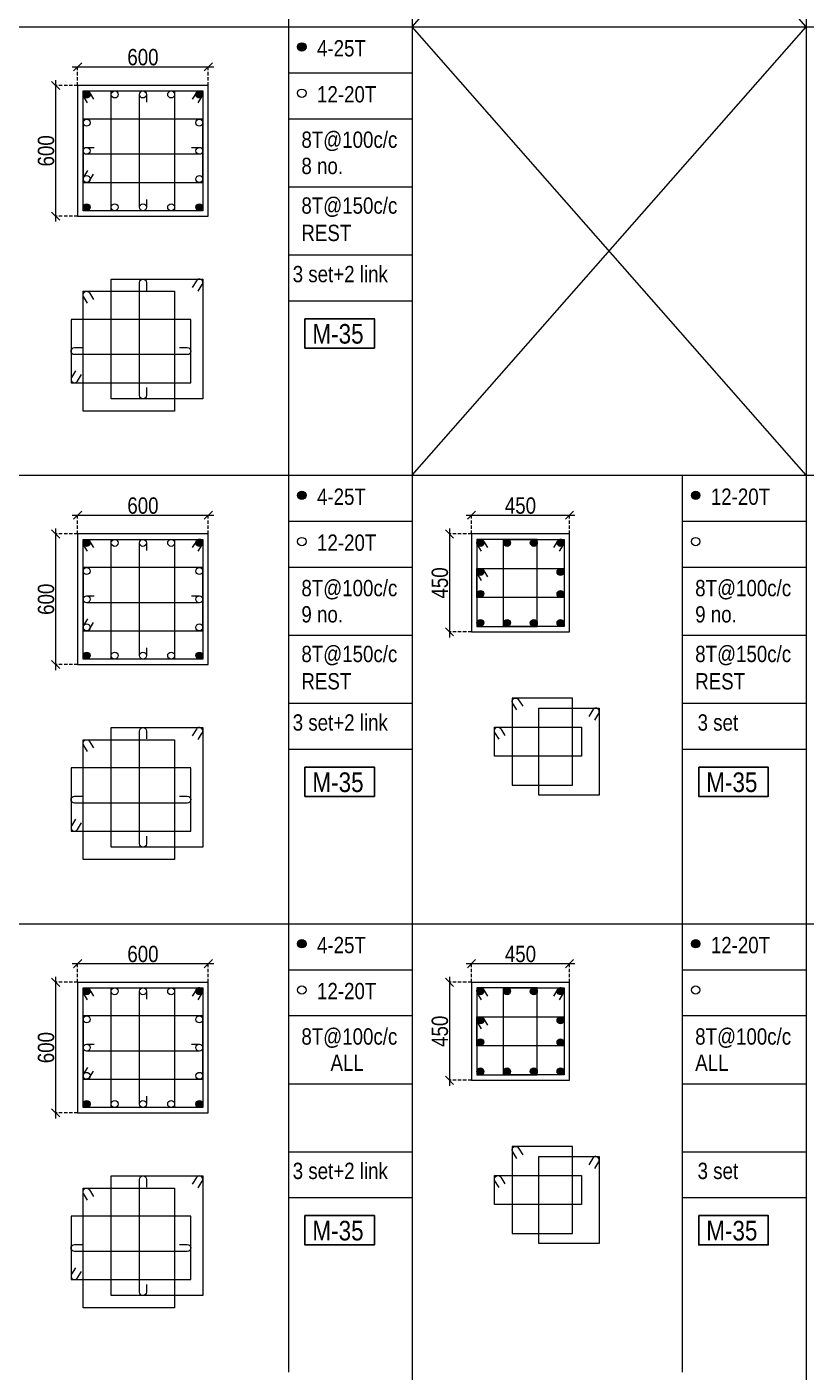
# Model space of a CAD drawing. Header units: millimetres. Extents: x 1112055 to 3390982, y -148532 to 766891.
# Drawn here: x 2237423 to 2251734, y 516358 to 541078 of the extents above; entities that cross this region are included whole.
import ezdxf
from ezdxf.enums import TextEntityAlignment as Align

# ---------------------------------------------------------------- set-up
doc = ezdxf.new("R2010")
doc.units = ezdxf.units.MM
doc.header["$PDMODE"] = 35
doc.header["$PDSIZE"] = -25
doc.linetypes.add('DASHED2', pattern=[0.375, 0.25, -0.125])
doc.linetypes.add('Hidden', pattern=[9.525, 6.35, -3.175])
for name, color, linetype, lineweight in [('B COL. SIZE DIM', 220, 'Continuous', 25), ('B COLSCH', 204, 'Continuous', 20), ('B COLUMN', 1, 'Hidden', 9), ('B STEEL', 34, 'Continuous', 15)]:
    doc.layers.add(name, color=color, linetype=linetype, lineweight=lineweight)
doc.layers.add('B TEXT', color=7, linetype='Continuous')
doc.styles.add('dim inside', font='romans.shx', dxfattribs={"width": 0.8, "height": 125})
doc.styles.add('SWINC', font='swissc.ttf')
doc.dimstyles.new('dim inside', dxfattribs={"dimtxt": 125, "dimasz": 100, "dimexe": 0, "dimexo": 0, "dimgap": 10, "dimtad": 0, "dimdec": 0, "dimzin": 0, "dimdsep": 46, "dimtxsty": 'dim inside', "dimblk": 'SMALL', "dimcen": 0.09, "dimadec": 0, "dimazin": 0, "dimtfac": 1, "dimtdec": 0, "dimtofl": 0, "dimtmove": 0, "dimatfit": 3, "dimfxl": 1, "dimtolj": 1, "dimtzin": 0, "dimarcsym": 2})

# ---------------------------------------------------------------- blocks, each defined once
blk = doc.blocks.new('_Oblique')
at = {"color": 0, "linetype": 'ByBlock', "lineweight": -2}
blk.add_line((-0.5, -0.5), (0.5, 0.5), dxfattribs=at)
blk = doc.blocks.new('*D3382')
at = {"layer": 'B COL. SIZE DIM', "color": 250, "lineweight": 9, "ltscale": 250, "transparency": 16777216}
blk.add_line((2238254, 523865), (2240854, 523865), dxfattribs=at)
at = {"layer": 'B COL. SIZE DIM', "color": 250, "linetype": 'DASHED2', "lineweight": 9, "ltscale": 250, "transparency": 16777216}
for p, q in [((2238354, 523521), (2238354, 523865)), ((2240754, 523521), (2240754, 523865))]:
    blk.add_line(p, q, dxfattribs=at)
at = {"layer": 'Defpoints', "color": 0, "transparency": 16777216}
for p in [(2240754, 523865), (2238354, 523521), (2240754, 523521)]:
    blk.add_point(p, dxfattribs=at)
at = {"layer": 'B COL. SIZE DIM', "color": 250, "lineweight": 9, "transparency": 16777216, "xscale": 150, "yscale": 150, "zscale": 150, "rotation": 180}
blk.add_blockref('_Oblique', (2238354, 523865), dxfattribs=at)
at = {"layer": 'B COL. SIZE DIM', "color": 250, "lineweight": 9, "transparency": 16777216, "xscale": 150, "yscale": 150, "zscale": 150}
blk.add_blockref('_Oblique', (2240754, 523865), dxfattribs=at)
at = {"layer": 'B COL. SIZE DIM', "color": 6, "transparency": 16777216, "insert": (2239554, 524040), "char_height": 300, "attachment_point": 5, "style": 'SWINC'}
blk.add_mtext('\\A1;600', dxfattribs=at)
blk = doc.blocks.new('*D3383')
at = {"layer": 'B COL. SIZE DIM', "color": 250, "lineweight": 9, "ltscale": 250, "transparency": 16777216}
blk.add_line((2237950, 523621), (2237950, 521021), dxfattribs=at)
at = {"layer": 'B COL. SIZE DIM', "color": 250, "linetype": 'DASHED2', "lineweight": 9, "ltscale": 250, "transparency": 16777216}
for p, q in [((2238354, 523521), (2237950, 523521)), ((2238354, 521121), (2237950, 521121))]:
    blk.add_line(p, q, dxfattribs=at)
at = {"layer": 'Defpoints', "color": 0, "transparency": 16777216}
for p in [(2238354, 523521), (2237950, 521121), (2238354, 521121)]:
    blk.add_point(p, dxfattribs=at)
at = {"layer": 'B COL. SIZE DIM', "color": 250, "lineweight": 9, "transparency": 16777216, "xscale": 150, "yscale": 150, "zscale": 150}
for p, rotation in [((2237950, 523521), 90), ((2237950, 521121), 270)]:
    blk.add_blockref('_Oblique', p, dxfattribs=dict(at, rotation=rotation))
at = {"layer": 'B COL. SIZE DIM', "color": 6, "transparency": 16777216, "insert": (2237775, 522321), "char_height": 300, "attachment_point": 5, "rotation": 90, "style": 'SWINC'}
blk.add_mtext('\\A1;600', dxfattribs=at)
blk = doc.blocks.new('*D3384')
at = {"layer": 'B COL. SIZE DIM', "color": 250, "lineweight": 9, "ltscale": 250, "transparency": 16777216}
blk.add_line((2238254, 532105), (2240854, 532105), dxfattribs=at)
at = {"layer": 'B COL. SIZE DIM', "color": 250, "linetype": 'DASHED2', "lineweight": 9, "ltscale": 250, "transparency": 16777216}
for p, q in [((2238354, 531760), (2238354, 532105)), ((2240754, 531760), (2240754, 532105))]:
    blk.add_line(p, q, dxfattribs=at)
at = {"layer": 'Defpoints', "color": 0, "transparency": 16777216}
for p in [(2240754, 532105), (2238354, 531760), (2240754, 531760)]:
    blk.add_point(p, dxfattribs=at)
at = {"layer": 'B COL. SIZE DIM', "color": 250, "lineweight": 9, "transparency": 16777216, "xscale": 150, "yscale": 150, "zscale": 150, "rotation": 180}
blk.add_blockref('_Oblique', (2238354, 532105), dxfattribs=at)
at = {"layer": 'B COL. SIZE DIM', "color": 250, "lineweight": 9, "transparency": 16777216, "xscale": 150, "yscale": 150, "zscale": 150}
blk.add_blockref('_Oblique', (2240754, 532105), dxfattribs=at)
at = {"layer": 'B COL. SIZE DIM', "color": 6, "transparency": 16777216, "insert": (2239554, 532280), "char_height": 300, "attachment_point": 5, "style": 'SWINC'}
blk.add_mtext('\\A1;600', dxfattribs=at)
blk = doc.blocks.new('*D3385')
at = {"layer": 'B COL. SIZE DIM', "color": 250, "lineweight": 9, "ltscale": 250, "transparency": 16777216}
blk.add_line((2237950, 531860), (2237950, 529260), dxfattribs=at)
at = {"layer": 'B COL. SIZE DIM', "color": 250, "linetype": 'DASHED2', "lineweight": 9, "ltscale": 250, "transparency": 16777216}
for p, q in [((2238354, 531760), (2237950, 531760)), ((2238354, 529360), (2237950, 529360))]:
    blk.add_line(p, q, dxfattribs=at)
at = {"layer": 'Defpoints', "color": 0, "transparency": 16777216}
for p in [(2238354, 531760), (2237950, 529360), (2238354, 529360)]:
    blk.add_point(p, dxfattribs=at)
at = {"layer": 'B COL. SIZE DIM', "color": 250, "lineweight": 9, "transparency": 16777216, "xscale": 150, "yscale": 150, "zscale": 150}
for p, rotation in [((2237950, 531760), 90), ((2237950, 529360), 270)]:
    blk.add_blockref('_Oblique', p, dxfattribs=dict(at, rotation=rotation))
at = {"layer": 'B COL. SIZE DIM', "color": 6, "transparency": 16777216, "insert": (2237775, 530560), "char_height": 300, "attachment_point": 5, "rotation": 90, "style": 'SWINC'}
blk.add_mtext('\\A1;600', dxfattribs=at)
blk = doc.blocks.new('*D3386')
at = {"layer": 'B COL. SIZE DIM', "color": 250, "lineweight": 9, "ltscale": 250, "transparency": 16777216}
blk.add_line((2238254, 540345), (2240854, 540345), dxfattribs=at)
at = {"layer": 'B COL. SIZE DIM', "color": 250, "linetype": 'DASHED2', "lineweight": 9, "ltscale": 250, "transparency": 16777216}
for p, q in [((2238354, 540000), (2238354, 540345)), ((2240754, 540000), (2240754, 540345))]:
    blk.add_line(p, q, dxfattribs=at)
at = {"layer": 'Defpoints', "color": 0, "transparency": 16777216}
for p in [(2240754, 540345), (2238354, 540000), (2240754, 540000)]:
    blk.add_point(p, dxfattribs=at)
at = {"layer": 'B COL. SIZE DIM', "color": 250, "lineweight": 9, "transparency": 16777216, "xscale": 150, "yscale": 150, "zscale": 150, "rotation": 180}
blk.add_blockref('_Oblique', (2238354, 540345), dxfattribs=at)
at = {"layer": 'B COL. SIZE DIM', "color": 250, "lineweight": 9, "transparency": 16777216, "xscale": 150, "yscale": 150, "zscale": 150}
blk.add_blockref('_Oblique', (2240754, 540345), dxfattribs=at)
at = {"layer": 'B COL. SIZE DIM', "color": 6, "transparency": 16777216, "insert": (2239554, 540520), "char_height": 300, "attachment_point": 5, "style": 'SWINC'}
blk.add_mtext('\\A1;600', dxfattribs=at)
blk = doc.blocks.new('*D3387')
at = {"layer": 'B COL. SIZE DIM', "color": 250, "lineweight": 9, "ltscale": 250, "transparency": 16777216}
blk.add_line((2237950, 540100), (2237950, 537500), dxfattribs=at)
at = {"layer": 'B COL. SIZE DIM', "color": 250, "linetype": 'DASHED2', "lineweight": 9, "ltscale": 250, "transparency": 16777216}
for p, q in [((2238354, 540000), (2237950, 540000)), ((2238354, 537600), (2237950, 537600))]:
    blk.add_line(p, q, dxfattribs=at)
at = {"layer": 'Defpoints', "color": 0, "transparency": 16777216}
for p in [(2238354, 540000), (2237950, 537600), (2238354, 537600)]:
    blk.add_point(p, dxfattribs=at)
at = {"layer": 'B COL. SIZE DIM', "color": 250, "lineweight": 9, "transparency": 16777216, "xscale": 150, "yscale": 150, "zscale": 150}
for p, rotation in [((2237950, 540000), 90), ((2237950, 537600), 270)]:
    blk.add_blockref('_Oblique', p, dxfattribs=dict(at, rotation=rotation))
at = {"layer": 'B COL. SIZE DIM', "color": 6, "transparency": 16777216, "insert": (2237775, 538800), "char_height": 300, "attachment_point": 5, "rotation": 90, "style": 'SWINC'}
blk.add_mtext('\\A1;600', dxfattribs=at)
blk = doc.blocks.new('*D3406')
at = {"layer": 'B COL. SIZE DIM', "color": 250, "lineweight": 9, "ltscale": 250, "transparency": 16777216}
blk.add_line((2245488, 523865), (2247488, 523865), dxfattribs=at)
at = {"layer": 'B COL. SIZE DIM', "color": 250, "linetype": 'DASHED2', "lineweight": 9, "ltscale": 250, "transparency": 16777216}
for p, q in [((2245588, 523521), (2245588, 523865)), ((2247388, 523521), (2247388, 523865))]:
    blk.add_line(p, q, dxfattribs=at)
at = {"layer": 'Defpoints', "color": 0, "transparency": 16777216}
for p in [(2247388, 523865), (2245588, 523521), (2247388, 523521)]:
    blk.add_point(p, dxfattribs=at)
at = {"layer": 'B COL. SIZE DIM', "color": 250, "lineweight": 9, "transparency": 16777216, "xscale": 150, "yscale": 150, "zscale": 150, "rotation": 180}
blk.add_blockref('_Oblique', (2245588, 523865), dxfattribs=at)
at = {"layer": 'B COL. SIZE DIM', "color": 250, "lineweight": 9, "transparency": 16777216, "xscale": 150, "yscale": 150, "zscale": 150}
blk.add_blockref('_Oblique', (2247388, 523865), dxfattribs=at)
at = {"layer": 'B COL. SIZE DIM', "color": 6, "transparency": 16777216, "insert": (2246488, 524040), "char_height": 300, "attachment_point": 5, "style": 'SWINC'}
blk.add_mtext('\\A1;450', dxfattribs=at)
blk = doc.blocks.new('*D3407')
at = {"layer": 'B COL. SIZE DIM', "color": 250, "lineweight": 9, "ltscale": 250, "transparency": 16777216}
blk.add_line((2245184, 523621), (2245184, 521621), dxfattribs=at)
at = {"layer": 'B COL. SIZE DIM', "color": 250, "linetype": 'DASHED2', "lineweight": 9, "ltscale": 250, "transparency": 16777216}
for p, q in [((2245588, 523521), (2245184, 523521)), ((2245588, 521721), (2245184, 521721))]:
    blk.add_line(p, q, dxfattribs=at)
at = {"layer": 'Defpoints', "color": 0, "transparency": 16777216}
for p in [(2245588, 523521), (2245184, 521721), (2245588, 521721)]:
    blk.add_point(p, dxfattribs=at)
at = {"layer": 'B COL. SIZE DIM', "color": 250, "lineweight": 9, "transparency": 16777216, "xscale": 150, "yscale": 150, "zscale": 150}
for p, rotation in [((2245184, 523521), 90), ((2245184, 521721), 270)]:
    blk.add_blockref('_Oblique', p, dxfattribs=dict(at, rotation=rotation))
at = {"layer": 'B COL. SIZE DIM', "color": 6, "transparency": 16777216, "insert": (2245009, 522621), "char_height": 300, "attachment_point": 5, "rotation": 90, "style": 'SWINC'}
blk.add_mtext('\\A1;450', dxfattribs=at)
blk = doc.blocks.new('*D3408')
at = {"layer": 'B COL. SIZE DIM', "color": 250, "lineweight": 9, "ltscale": 250, "transparency": 16777216}
blk.add_line((2245488, 532105), (2247488, 532105), dxfattribs=at)
at = {"layer": 'B COL. SIZE DIM', "color": 250, "linetype": 'DASHED2', "lineweight": 9, "ltscale": 250, "transparency": 16777216}
for p, q in [((2245588, 531760), (2245588, 532105)), ((2247388, 531760), (2247388, 532105))]:
    blk.add_line(p, q, dxfattribs=at)
at = {"layer": 'Defpoints', "color": 0, "transparency": 16777216}
for p in [(2247388, 532105), (2245588, 531760), (2247388, 531760)]:
    blk.add_point(p, dxfattribs=at)
at = {"layer": 'B COL. SIZE DIM', "color": 250, "lineweight": 9, "transparency": 16777216, "xscale": 150, "yscale": 150, "zscale": 150, "rotation": 180}
blk.add_blockref('_Oblique', (2245588, 532105), dxfattribs=at)
at = {"layer": 'B COL. SIZE DIM', "color": 250, "lineweight": 9, "transparency": 16777216, "xscale": 150, "yscale": 150, "zscale": 150}
blk.add_blockref('_Oblique', (2247388, 532105), dxfattribs=at)
at = {"layer": 'B COL. SIZE DIM', "color": 6, "transparency": 16777216, "insert": (2246488, 532280), "char_height": 300, "attachment_point": 5, "style": 'SWINC'}
blk.add_mtext('\\A1;450', dxfattribs=at)
blk = doc.blocks.new('*D3409')
at = {"layer": 'B COL. SIZE DIM', "color": 250, "lineweight": 9, "ltscale": 250, "transparency": 16777216}
blk.add_line((2245184, 531860), (2245184, 529860), dxfattribs=at)
at = {"layer": 'B COL. SIZE DIM', "color": 250, "linetype": 'DASHED2', "lineweight": 9, "ltscale": 250, "transparency": 16777216}
for p, q in [((2245588, 531760), (2245184, 531760)), ((2245588, 529960), (2245184, 529960))]:
    blk.add_line(p, q, dxfattribs=at)
at = {"layer": 'Defpoints', "color": 0, "transparency": 16777216}
for p in [(2245588, 531760), (2245184, 529960), (2245588, 529960)]:
    blk.add_point(p, dxfattribs=at)
at = {"layer": 'B COL. SIZE DIM', "color": 250, "lineweight": 9, "transparency": 16777216, "xscale": 150, "yscale": 150, "zscale": 150}
for p, rotation in [((2245184, 531760), 90), ((2245184, 529960), 270)]:
    blk.add_blockref('_Oblique', p, dxfattribs=dict(at, rotation=rotation))
at = {"layer": 'B COL. SIZE DIM', "color": 6, "transparency": 16777216, "insert": (2245009, 530860), "char_height": 300, "attachment_point": 5, "rotation": 90, "style": 'SWINC'}
blk.add_mtext('\\A1;450', dxfattribs=at)

msp = doc.modelspace()

# ---------------------------------------------------------------- hatches: boundary and pattern name
at = {"layer": 'B STEEL', "lineweight": 9, "ltscale": 0.5}
h = msp.add_hatch(color=34, dxfattribs=at)
edge = h.paths.add_edge_path()
edge.add_arc((2242472.6, 540709.4), 76.8, 0, 360)
h = msp.add_hatch(color=34, dxfattribs=at)
edge = h.paths.add_edge_path()
edge.add_arc((2238518.2, 539836.2), 64, 0, 360)
h = msp.add_hatch(color=34, dxfattribs=at)
edge = h.paths.add_edge_path()
edge.add_arc((2240590.2, 539836.2), 64, 180, 540, ccw=False)
h = msp.add_hatch(color=34, dxfattribs=at)
edge = h.paths.add_edge_path()
edge.add_arc((2238518.2, 537764.2), 64, 0, 360, ccw=False)
h = msp.add_hatch(color=34, dxfattribs=at)
edge = h.paths.add_edge_path()
edge.add_arc((2240590.2, 537764.2), 64, -180, 180)
h = msp.add_hatch(color=34, dxfattribs=at)
edge = h.paths.add_edge_path()
edge.add_arc((2242472.6, 532469.5), 76.8, 0, 360)
h = msp.add_hatch(color=34, dxfattribs=at)
edge = h.paths.add_edge_path()
edge.add_arc((2249706.1, 532469.5), 76.8, 0, 360)
h = msp.add_hatch(color=34, dxfattribs=at)
edge = h.paths.add_edge_path()
edge.add_arc((2238518.2, 531596.3), 64, 0, 360)
h = msp.add_hatch(color=34, dxfattribs=at)
edge = h.paths.add_edge_path()
edge.add_arc((2240590.2, 531596.3), 64, 180, 540, ccw=False)
h = msp.add_hatch(color=34, dxfattribs=at)
edge = h.paths.add_edge_path()
edge.add_arc((2245751.8, 531596.3), 64, 0, 360)
at = {"layer": 'B STEEL'}
h = msp.add_hatch(color=34, dxfattribs=at)
edge = h.paths.add_edge_path()
edge.add_arc((2246242.4, 531596.3), 64, 0, 360)
h = msp.add_hatch(color=34, dxfattribs=at)
edge = h.paths.add_edge_path()
edge.add_arc((2246733.1, 531596.3), 64, 0, 360)
at = {"layer": 'B STEEL', "lineweight": 9, "ltscale": 0.5}
h = msp.add_hatch(color=34, dxfattribs=at)
edge = h.paths.add_edge_path()
edge.add_arc((2247223.7, 531596.3), 64, 180, 540, ccw=False)
at = {"layer": 'B STEEL'}
h = msp.add_hatch(color=34, dxfattribs=at)
edge = h.paths.add_edge_path()
edge.add_arc((2245751.8, 531062), 64, 0, 360)
h = msp.add_hatch(color=34, dxfattribs=at)
edge = h.paths.add_edge_path()
edge.add_arc((2247223.7, 531062), 64, 0, 360)
h = msp.add_hatch(color=34, dxfattribs=at)
edge = h.paths.add_edge_path()
edge.add_arc((2245751.8, 530658.8), 64, 0, 360)
h = msp.add_hatch(color=34, dxfattribs=at)
edge = h.paths.add_edge_path()
edge.add_arc((2247223.7, 530658.8), 64, 0, 360)
at = {"layer": 'B STEEL', "lineweight": 9, "ltscale": 0.5}
h = msp.add_hatch(color=34, dxfattribs=at)
edge = h.paths.add_edge_path()
edge.add_arc((2245751.8, 530124.4), 64, 0, 360, ccw=False)
at = {"layer": 'B STEEL'}
h = msp.add_hatch(color=34, dxfattribs=at)
edge = h.paths.add_edge_path()
edge.add_arc((2246242.4, 530124.4), 64, 0, 360)
h = msp.add_hatch(color=34, dxfattribs=at)
edge = h.paths.add_edge_path()
edge.add_arc((2246733.1, 530124.4), 64, 0, 360)
at = {"layer": 'B STEEL', "lineweight": 9, "ltscale": 0.5}
h = msp.add_hatch(color=34, dxfattribs=at)
edge = h.paths.add_edge_path()
edge.add_arc((2247223.7, 530124.4), 64, -180, 180)
h = msp.add_hatch(color=34, dxfattribs=at)
edge = h.paths.add_edge_path()
edge.add_arc((2238518.2, 529524.4), 64, 0, 360, ccw=False)
h = msp.add_hatch(color=34, dxfattribs=at)
edge = h.paths.add_edge_path()
edge.add_arc((2240590.2, 529524.4), 64, -180, 180)
h = msp.add_hatch(color=34, dxfattribs=at)
edge = h.paths.add_edge_path()
edge.add_arc((2242472.6, 524229.7), 76.8, 0, 360)
h = msp.add_hatch(color=34, dxfattribs=at)
edge = h.paths.add_edge_path()
edge.add_arc((2249706.1, 524229.7), 76.8, 0, 360)
h = msp.add_hatch(color=34, dxfattribs=at)
edge = h.paths.add_edge_path()
edge.add_arc((2238518.2, 523356.5), 64, 0, 360)
h = msp.add_hatch(color=34, dxfattribs=at)
edge = h.paths.add_edge_path()
edge.add_arc((2240590.2, 523356.5), 64, 180, 540, ccw=False)
at = {"layer": 'B STEEL'}
h = msp.add_hatch(color=34, dxfattribs=at)
edge = h.paths.add_edge_path()
edge.add_arc((2245751.8, 523356.5), 64, 0, 360)
h = msp.add_hatch(color=34, dxfattribs=at)
edge = h.paths.add_edge_path()
edge.add_arc((2246242.4, 523356.5), 64, 0, 360)
h = msp.add_hatch(color=34, dxfattribs=at)
edge = h.paths.add_edge_path()
edge.add_arc((2246733.1, 523356.5), 64, 0, 360)
at = {"layer": 'B STEEL', "lineweight": 9, "ltscale": 0.5}
h = msp.add_hatch(color=34, dxfattribs=at)
edge = h.paths.add_edge_path()
edge.add_arc((2247223.7, 523356.5), 64, 180, 540, ccw=False)
at = {"layer": 'B STEEL'}
h = msp.add_hatch(color=34, dxfattribs=at)
edge = h.paths.add_edge_path()
edge.add_arc((2245751.8, 522822.1), 64, 0, 360)
h = msp.add_hatch(color=34, dxfattribs=at)
edge = h.paths.add_edge_path()
edge.add_arc((2247223.7, 522822.1), 64, 0, 360)
h = msp.add_hatch(color=34, dxfattribs=at)
edge = h.paths.add_edge_path()
edge.add_arc((2245751.8, 522418.9), 64, 0, 360)
h = msp.add_hatch(color=34, dxfattribs=at)
edge = h.paths.add_edge_path()
edge.add_arc((2247223.7, 522418.9), 64, 0, 360)
at = {"layer": 'B STEEL', "lineweight": 9, "ltscale": 0.5}
h = msp.add_hatch(color=34, dxfattribs=at)
edge = h.paths.add_edge_path()
edge.add_arc((2245751.8, 521884.5), 64, 0, 360, ccw=False)
at = {"layer": 'B STEEL'}
h = msp.add_hatch(color=34, dxfattribs=at)
edge = h.paths.add_edge_path()
edge.add_arc((2246242.4, 521884.5), 64, 0, 360)
h = msp.add_hatch(color=34, dxfattribs=at)
edge = h.paths.add_edge_path()
edge.add_arc((2246733.1, 521884.5), 64, 0, 360)
at = {"layer": 'B STEEL', "lineweight": 9, "ltscale": 0.5}
h = msp.add_hatch(color=34, dxfattribs=at)
edge = h.paths.add_edge_path()
edge.add_arc((2247223.7, 521884.5), 64, -180, 180)
h = msp.add_hatch(color=34, dxfattribs=at)
edge = h.paths.add_edge_path()
edge.add_arc((2238518.2, 521284.5), 64, 0, 360, ccw=False)
h = msp.add_hatch(color=34, dxfattribs=at)
edge = h.paths.add_edge_path()
edge.add_arc((2240590.2, 521284.5), 64, -180, 180)

# ---------------------------------------------------------------- linework, layer by layer
at = {"layer": 'B COLSCH', "color": 250, "lineweight": 0}
for p, q in [((2242226.3, 565797.2), (2242226.3, 516358.1)), ((2244500.7, 565797.2), (2244500.7, 507483)), ((2251734.2, 565797.2), (2251734.2, 507483)), ((2210905.9, 541077.7), (2340021.1, 541077.7)), ((2242226.3, 540232.7), (2244500.7, 540232.7)), ((2242226.3, 539387.7), (2244500.7, 539387.7)), ((2242226.3, 538137.9), (2244500.7, 538137.9)), ((2242226.3, 536888.1), (2244500.7, 536888.1)), ((2242226.3, 536043.2), (2244500.7, 536043.2)), ((2210905.9, 532837.8), (2340021.1, 532837.8)), ((2249459.9, 532837.8), (2249459.9, 516358.1)), ((2242226.3, 531992.8), (2244500.7, 531992.8)), ((2249459.9, 531992.8), (2251734.2, 531992.8)), ((2242226.3, 531147.8), (2244500.7, 531147.8)), ((2249459.9, 531147.8), (2251734.2, 531147.8)), ((2242226.3, 529898.1), (2244500.7, 529898.1)), ((2249459.9, 529898.1), (2251734.2, 529898.1)), ((2242226.3, 528648.3), (2244500.7, 528648.3)), ((2249459.9, 528648.3), (2251734.2, 528648.3)), ((2242226.3, 527803.3), (2244500.7, 527803.3)), ((2249459.9, 527803.3), (2251734.2, 527803.3)), ((2210905.9, 524598), (2340021.1, 524598)), ((2242226.3, 523753), (2244500.7, 523753)), ((2249459.9, 523753), (2251734.2, 523753)), ((2242226.3, 522908), (2244500.7, 522908)), ((2249459.9, 522908), (2251734.2, 522908)), ((2242226.3, 521658.2), (2244500.7, 521658.2)), ((2249459.9, 521658.2), (2251734.2, 521658.2)), ((2242226.3, 520408.5), (2244500.7, 520408.5)), ((2249459.9, 520408.5), (2251734.2, 520408.5)), ((2242226.3, 519563.5), (2244500.7, 519563.5)), ((2249459.9, 519563.5), (2251734.2, 519563.5))]:
    msp.add_line(p, q, dxfattribs=at)
for points in [[(2244500.7, 532837.8), (2244500.7, 532837.8), (2251734.2, 541077.7), (2244500.7, 549317.5), (2251734.2, 557557.4)], [(2251734.2, 532837.8), (2251734.2, 532837.8), (2244500.7, 541077.7), (2251734.2, 549317.5), (2244500.7, 557557.4)]]:
    msp.add_lwpolyline(points, dxfattribs=at)
at = {"layer": 'B COLUMN', "color": 1, "linetype": 'ByBlock', "lineweight": 20}
for points in [[(2238354.2, 537600.2), (2240754.2, 537600.2), (2240754.2, 540000.2), (2238354.2, 540000.2)], [(2238354.2, 529360.4), (2240754.2, 529360.4), (2240754.2, 531760.4), (2238354.2, 531760.4)], [(2245587.8, 529960.4), (2247387.8, 529960.4), (2247387.8, 531760.4), (2245587.8, 531760.4)], [(2238354.2, 521120.5), (2240754.2, 521120.5), (2240754.2, 523520.5), (2238354.2, 523520.5)], [(2245587.8, 521720.5), (2247387.8, 521720.5), (2247387.8, 523520.5), (2245587.8, 523520.5)]]:
    msp.add_lwpolyline(points, close=True, dxfattribs=at)
at = {"layer": 'B STEEL', "color": 34, "lineweight": 9, "ltscale": 0.5}
for points in [[(2238538.5, 539681.2), (2238463.7, 539802.6, -1), (2238572.8, 539869.7), (2238647.5, 539748.3)], [(2239618.2, 537906.9), (2239618.2, 537764.2, -1), (2239490.2, 537764.2), (2239490.2, 539836.2, -1), (2239618.2, 539836.2), (2239618.2, 539693.5)], [(2240570, 539681.2), (2240644.7, 539802.6, 1), (2240535.7, 539869.7), (2240460.9, 539748.3)], [(2240447.6, 538864.2), (2240590.2, 538864.2, -1), (2240590.2, 538736.2), (2238518.2, 538736.2, -1), (2238518.2, 538864.2), (2238660.9, 538864.2)], [(2238538.5, 538437.3), (2238463.7, 538315.8, 1), (2238572.8, 538248.7), (2238647.5, 538370.1)], [(2239618.2, 534449.1), (2239618.2, 534306.5, -1), (2239490.2, 534306.5), (2239490.2, 536378.4, -1), (2239618.2, 536378.4), (2239618.2, 536235.8)], [(2240570, 536223.4), (2240644.7, 536344.9, 1), (2240535.7, 536412), (2240460.9, 536290.5)], [(2238538.5, 536000.3), (2238463.7, 536121.8, -1), (2238572.8, 536188.9), (2238647.5, 536067.4)], [(2240226.3, 535183.4), (2240368.9, 535183.4, -1), (2240368.9, 535055.3), (2238297, 535055.3, -1), (2238297, 535183.4), (2238439.6, 535183.4)], [(2238317.2, 534756.4), (2238242.4, 534634.9, 1), (2238351.5, 534567.8), (2238426.2, 534689.3)], [(2238538.5, 531441.3), (2238463.7, 531562.8, -1), (2238572.8, 531629.9), (2238647.5, 531508.4)], [(2239618.2, 529667), (2239618.2, 529524.4, -1), (2239490.2, 529524.4), (2239490.2, 531596.3, -1), (2239618.2, 531596.3), (2239618.2, 531453.7)], [(2240570, 531441.3), (2240644.7, 531562.8, 1), (2240535.7, 531629.9), (2240460.9, 531508.4)], [(2245772, 531441.3), (2245697.3, 531562.8, -1), (2245806.3, 531629.9), (2245881.1, 531508.4)], [(2247203.5, 531441.3), (2247278.3, 531562.8, 1), (2247169.2, 531629.9), (2247094.5, 531508.4)], [(2245772, 530906.9), (2245697.3, 531028.4, -1), (2245806.3, 531095.5), (2245881.1, 530974)], [(2240447.6, 530624.4), (2240590.2, 530624.4, -1), (2240590.2, 530496.3), (2238518.2, 530496.3, -1), (2238518.2, 530624.4), (2238660.9, 530624.4)], [(2238538.5, 530197.4), (2238463.7, 530075.9, 1), (2238572.8, 530008.8), (2238647.5, 530130.3)], [(2246420.1, 528525.6), (2246345.3, 528647.1, -1), (2246454.4, 528714.2), (2246529.1, 528592.7)], [(2247851.6, 528340), (2247926.3, 528461.5, 1), (2247817.3, 528528.6), (2247742.5, 528407.1)], [(2239618.2, 526209.3), (2239618.2, 526066.6, -1), (2239490.2, 526066.6), (2239490.2, 528138.6, -1), (2239618.2, 528138.6), (2239618.2, 527995.9)], [(2240570, 527983.5), (2240644.7, 528105, 1), (2240535.7, 528172.1), (2240460.9, 528050.6)], [(2246094.2, 527991.2), (2246019.5, 528112.7, -1), (2246128.5, 528179.8), (2246203.3, 528058.3)], [(2238538.5, 527760.5), (2238463.7, 527881.9, -1), (2238572.8, 527949.1), (2238647.5, 527827.6)], [(2240226.3, 526943.5), (2240368.9, 526943.5, -1), (2240368.9, 526815.5), (2238297, 526815.5, -1), (2238297, 526943.5), (2238439.6, 526943.5)], [(2238317.2, 526516.6), (2238242.4, 526395.1, 1), (2238351.5, 526328), (2238426.2, 526449.5)], [(2238538.5, 523201.5), (2238463.7, 523322.9, -1), (2238572.8, 523390.1), (2238647.5, 523268.6)], [(2239618.2, 521427.2), (2239618.2, 521284.5, -1), (2239490.2, 521284.5), (2239490.2, 523356.5, -1), (2239618.2, 523356.5), (2239618.2, 523213.9)], [(2240570, 523201.5), (2240644.7, 523322.9, 1), (2240535.7, 523390.1), (2240460.9, 523268.6)], [(2245772, 523201.5), (2245697.3, 523322.9, -1), (2245806.3, 523390.1), (2245881.1, 523268.6)], [(2247203.5, 523201.5), (2247278.3, 523322.9, 1), (2247169.2, 523390.1), (2247094.5, 523268.6)], [(2245772, 522667.1), (2245697.3, 522788.6, -1), (2245806.3, 522855.7), (2245881.1, 522734.2)], [(2240447.6, 522384.5), (2240590.2, 522384.5, -1), (2240590.2, 522256.5), (2238518.2, 522256.5, -1), (2238518.2, 522384.5), (2238660.9, 522384.5)], [(2238538.5, 521957.6), (2238463.7, 521836.1, 1), (2238572.8, 521769), (2238647.5, 521890.5)], [(2246420.1, 520285.8), (2246345.3, 520407.2, -1), (2246454.4, 520474.4), (2246529.1, 520352.9)], [(2247851.6, 520100.1), (2247926.3, 520221.6, 1), (2247817.3, 520288.7), (2247742.5, 520167.3)], [(2239618.2, 517969.4), (2239618.2, 517826.8, -1), (2239490.2, 517826.8), (2239490.2, 519898.7, -1), (2239618.2, 519898.7), (2239618.2, 519756.1)], [(2240570, 519743.7), (2240644.7, 519865.2, 1), (2240535.7, 519932.3), (2240460.9, 519810.8)], [(2246094.2, 519751.4), (2246019.5, 519872.8, -1), (2246128.5, 519940), (2246203.3, 519818.5)], [(2238538.5, 519520.6), (2238463.7, 519642.1, -1), (2238572.8, 519709.2), (2238647.5, 519587.7)], [(2240226.3, 518703.7), (2240368.9, 518703.7, -1), (2240368.9, 518575.7), (2238297, 518575.7, -1), (2238297, 518703.7), (2238439.6, 518703.7)], [(2238317.2, 518276.7), (2238242.4, 518155.2, 1), (2238351.5, 518088.1), (2238426.2, 518209.6)]]:
    msp.add_lwpolyline(points, format="xyb", dxfattribs=at)
for points in [[(2240136.2, 539900.2), (2240136.2, 537700.2), (2238454.2, 537700.2), (2238454.2, 539900.2)], [(2240654.2, 539900.2), (2240654.2, 537700.2), (2238972.2, 537700.2), (2238972.2, 539900.2)], [(2238454.2, 538218.2), (2240654.2, 538218.2), (2240654.2, 539382.2), (2238454.2, 539382.2)], [(2240654.2, 536442.4), (2240654.2, 534242.4), (2238972.2, 534242.4), (2238972.2, 536442.4)], [(2240136.2, 536219.4), (2240136.2, 534019.4), (2238454.2, 534019.4), (2238454.2, 536219.4)], [(2238232.9, 534537.3), (2240432.9, 534537.3), (2240432.9, 535701.4), (2238232.9, 535701.4)], [(2240136.2, 531660.4), (2240136.2, 529460.4), (2238454.2, 529460.4), (2238454.2, 531660.4)], [(2240654.2, 531660.4), (2240654.2, 529460.4), (2238972.2, 529460.4), (2238972.2, 531660.4)], [(2245687.8, 530060.4), (2246797.1, 530060.4), (2246797.1, 531660.4), (2245687.8, 531660.4)], [(2247287.8, 530060.4), (2246178.4, 530060.4), (2246178.4, 531660.4), (2247287.8, 531660.4)], [(2238454.2, 529978.4), (2240654.2, 529978.4), (2240654.2, 531142.4), (2238454.2, 531142.4)], [(2245687.8, 531126), (2247287.8, 531126), (2247287.8, 530594.8), (2245687.8, 530594.8)], [(2246335.8, 527144.7), (2247445.2, 527144.7), (2247445.2, 528744.7), (2246335.8, 528744.7)], [(2247935.8, 526959), (2246826.5, 526959), (2246826.5, 528559), (2247935.8, 528559)], [(2240654.2, 528202.6), (2240654.2, 526002.6), (2238972.2, 526002.6), (2238972.2, 528202.6)], [(2246010, 528210.3), (2247610, 528210.3), (2247610, 527679.1), (2246010, 527679.1)], [(2240136.2, 527979.5), (2240136.2, 525779.5), (2238454.2, 525779.5), (2238454.2, 527979.5)], [(2238232.9, 526297.5), (2240432.9, 526297.5), (2240432.9, 527461.5), (2238232.9, 527461.5)], [(2240136.2, 523420.5), (2240136.2, 521220.5), (2238454.2, 521220.5), (2238454.2, 523420.5)], [(2240654.2, 523420.5), (2240654.2, 521220.5), (2238972.2, 521220.5), (2238972.2, 523420.5)], [(2245687.8, 521820.5), (2246797.1, 521820.5), (2246797.1, 523420.5), (2245687.8, 523420.5)], [(2247287.8, 521820.5), (2246178.4, 521820.5), (2246178.4, 523420.5), (2247287.8, 523420.5)], [(2238454.2, 521738.5), (2240654.2, 521738.5), (2240654.2, 522902.5), (2238454.2, 522902.5)], [(2245687.8, 522886.1), (2247287.8, 522886.1), (2247287.8, 522354.9), (2245687.8, 522354.9)], [(2246335.8, 518904.8), (2247445.2, 518904.8), (2247445.2, 520504.8), (2246335.8, 520504.8)], [(2247935.8, 518719.2), (2246826.5, 518719.2), (2246826.5, 520319.2), (2247935.8, 520319.2)], [(2240654.2, 519962.7), (2240654.2, 517762.7), (2238972.2, 517762.7), (2238972.2, 519962.7)], [(2246010, 519970.4), (2247610, 519970.4), (2247610, 519439.2), (2246010, 519439.2)], [(2240136.2, 519739.7), (2240136.2, 517539.7), (2238454.2, 517539.7), (2238454.2, 519739.7)], [(2238232.9, 518057.7), (2240432.9, 518057.7), (2240432.9, 519221.7), (2238232.9, 519221.7)]]:
    msp.add_lwpolyline(points, close=True, dxfattribs=at)
for centre, radius in [((2242472.6, 540709.4), 76.8), ((2238518.2, 539836.2), 64), ((2239036.2, 539836.2), 64), ((2239554.2, 539836.2), 64), ((2240072.2, 539836.2), 64), ((2240590.2, 539836.2), 64), ((2242472.6, 539859.1), 76.8), ((2238518.2, 539318.2), 64), ((2240590.2, 539318.2), 64), ((2238518.2, 538800.2), 64), ((2240590.2, 538800.2), 64), ((2238518.2, 538282.2), 64), ((2240590.2, 538282.2), 64), ((2238518.2, 537764.2), 64), ((2239036.2, 537764.2), 64), ((2239554.2, 537764.2), 64), ((2240072.2, 537764.2), 64), ((2240590.2, 537764.2), 64), ((2242472.6, 532469.5), 76.8), ((2249706.1, 532469.5), 76.8), ((2238518.2, 531596.3), 64), ((2239036.2, 531596.3), 64), ((2239554.2, 531596.3), 64), ((2240072.2, 531596.3), 64), ((2240590.2, 531596.3), 64), ((2242472.6, 531619.3), 76.8), ((2245751.8, 531596.3), 64), ((2246242.4, 531596.3), 64), ((2246733.1, 531596.3), 64), ((2247223.7, 531596.3), 64), ((2249706.1, 531619.3), 76.8), ((2238518.2, 531078.4), 64), ((2240590.2, 531078.4), 64), ((2245751.8, 531062), 64), ((2247223.7, 531062), 64), ((2238518.2, 530560.4), 64), ((2240590.2, 530560.4), 64), ((2245751.8, 530658.8), 64), ((2247223.7, 530658.8), 64), ((2238518.2, 530042.4), 64), ((2240590.2, 530042.4), 64), ((2245751.8, 530124.4), 64), ((2246242.4, 530124.4), 64), ((2246733.1, 530124.4), 64), ((2247223.7, 530124.4), 64), ((2238518.2, 529524.4), 64), ((2239036.2, 529524.4), 64), ((2239554.2, 529524.4), 64), ((2240072.2, 529524.4), 64), ((2240590.2, 529524.4), 64), ((2242472.6, 524229.7), 76.8), ((2249706.1, 524229.7), 76.8), ((2238518.2, 523356.5), 64), ((2239036.2, 523356.5), 64), ((2239554.2, 523356.5), 64), ((2240072.2, 523356.5), 64), ((2240590.2, 523356.5), 64), ((2242472.6, 523379.4), 76.8), ((2245751.8, 523356.5), 64), ((2246242.4, 523356.5), 64), ((2246733.1, 523356.5), 64), ((2247223.7, 523356.5), 64), ((2249706.1, 523379.4), 76.8), ((2238518.2, 522838.5), 64), ((2240590.2, 522838.5), 64), ((2245751.8, 522822.1), 64), ((2247223.7, 522822.1), 64), ((2238518.2, 522320.5), 64), ((2240590.2, 522320.5), 64), ((2245751.8, 522418.9), 64), ((2247223.7, 522418.9), 64), ((2238518.2, 521802.5), 64), ((2240590.2, 521802.5), 64), ((2245751.8, 521884.5), 64), ((2246242.4, 521884.5), 64), ((2246733.1, 521884.5), 64), ((2247223.7, 521884.5), 64), ((2238518.2, 521284.5), 64), ((2239036.2, 521284.5), 64), ((2239554.2, 521284.5), 64), ((2240072.2, 521284.5), 64), ((2240590.2, 521284.5), 64)]:
    msp.add_circle(centre, radius, dxfattribs=at)
at = {"layer": 'B TEXT', "color": 1}
for points in [[(2242530, 535714.1), (2243804.6, 535714.1), (2243804.6, 535176.1), (2242530, 535176.1)], [(2242530, 527474.3), (2243804.6, 527474.3), (2243804.6, 526936.3), (2242530, 526936.3)], [(2249763.5, 527474.3), (2251038.1, 527474.3), (2251038.1, 526936.3), (2249763.5, 526936.3)], [(2242530, 519234.4), (2243804.6, 519234.4), (2243804.6, 518696.5), (2242530, 518696.5)], [(2249763.5, 519234.4), (2251038.1, 519234.4), (2251038.1, 518696.5), (2249763.5, 518696.5)]]:
    msp.add_lwpolyline(points, close=True, dxfattribs=at)

# ---------------------------------------------------------------- texts
at = {"layer": 'B TEXT', "style": 'SWINC'}
for s, p in [('4-25T', (2242751.1, 540534.8)), ('12-20T', (2242751.1, 539689.8)), ('8T@100c/c', (2242464.2, 538855)), ('8 no.', (2242464.2, 538373.2)), ('8T@150c/c', (2242464.2, 537645.1)), ('REST', (2242464.2, 537142.7)), ('3 set+2 link', (2242304.5, 536385.7)), ('4-25T', (2242751.1, 532295)), ('12-20T', (2249984.6, 532295)), ('12-20T', (2242751.1, 531450)), ('8T@100c/c', (2242464.2, 530615.1)), ('8T@100c/c', (2249697.7, 530615.1)), ('9 no.', (2242464.2, 530133.4)), ('9 no.', (2249697.7, 530133.4)), ('8T@150c/c', (2242464.2, 529405.2)), ('8T@150c/c', (2249697.7, 529405.2)), ('REST', (2242464.2, 528902.8)), ('REST', (2249697.7, 528902.8)), ('3 set+2 link', (2242304.5, 528145.8)), ('3 set', (2249741.5, 528145.8)), ('4-25T', (2242751.1, 524055.1)), ('12-20T', (2249984.6, 524055.1)), ('12-20T', (2242751.1, 523210.1)), ('8T@100c/c', (2242464.2, 522375.3)), ('8T@100c/c', (2249697.7, 522375.3)), ('ALL', (2242998.9, 521893.5)), ('ALL', (2249697.7, 521893.5)), ('3 set+2 link', (2242304.5, 519906)), ('3 set', (2249741.5, 519906))]:
    msp.add_text(s, height=300, dxfattribs=at).set_placement(p)
at = {"layer": 'B TEXT', "color": 1, "style": 'SWINC'}
for p in [(2242667.3, 535149.6), (2242667.3, 526909.8), (2249900.9, 526909.8), (2242667.3, 518669.9), (2249900.9, 518669.9)]:
    msp.add_text('M-35', height=360, dxfattribs=at).set_placement(p, align=Align.BOTTOM_LEFT)

# ---------------------------------------------------------------- dimensions: what is measured, and where the dimension line sits
at = {"layer": 'B COL. SIZE DIM', "color": 250, "ltscale": 250}
for base, p1, p2, picture, middle in [((2240754.2, 540345.2), (2238354.2, 540000.2), (2240754.2, 540000.2), '*D3386', (2239554.2, 540520.2)), ((2240754.2, 532105.3), (2238354.2, 531760.4), (2240754.2, 531760.4), '*D3384', (2239554.2, 532280.3)), ((2247387.8, 532105.3), (2245587.8, 531760.4), (2247387.8, 531760.4), '*D3408', (2246487.8, 532280.3)), ((2240754.2, 523865.5), (2238354.2, 523520.5), (2240754.2, 523520.5), '*D3382', (2239554.2, 524040.5)), ((2247387.8, 523865.5), (2245587.8, 523520.5), (2247387.8, 523520.5), '*D3406', (2246487.8, 524040.5))]:
    dim = msp.add_linear_dim(base=base, p1=p1, p2=p2, dimstyle='dim inside', override={"dimtxt": 300, "dimasz": 150, "dimgap": 25, "dimtad": 3, "dimlfac": 0.25, "dimtxsty": 'SWINC', "dimblk1": 'Oblique', "dimblk2": 'Oblique', "dimsah": 1, "dimdle": 100, "dimclrd": 250, "dimclre": 250, "dimclrt": 6, "dimfxl": 1000, "dimlwd": 9, "dimlwe": 9}, dxfattribs=at)
    dim.commit()
    dim.dimension.update_dxf_attribs({"geometry": picture, "text_midpoint": middle})
for base, p1, p2, picture, middle in [((2237950.3, 537600.2), (2238354.2, 540000.2), (2238354.2, 537600.2), '*D3387', (2237775.3, 538800.2)), ((2237950.3, 529360.4), (2238354.2, 531760.4), (2238354.2, 529360.4), '*D3385', (2237775.3, 530560.4)), ((2245183.9, 529960.4), (2245587.8, 531760.4), (2245587.8, 529960.4), '*D3409', (2245008.9, 530860.4)), ((2237950.3, 521120.5), (2238354.2, 523520.5), (2238354.2, 521120.5), '*D3383', (2237775.3, 522320.5)), ((2245183.9, 521720.5), (2245587.8, 523520.5), (2245587.8, 521720.5), '*D3407', (2245008.9, 522620.5))]:
    dim = msp.add_linear_dim(base=base, p1=p1, p2=p2, angle=90, dimstyle='dim inside', override={"dimtxt": 300, "dimasz": 150, "dimgap": 25, "dimtad": 3, "dimlfac": 0.25, "dimtxsty": 'SWINC', "dimblk1": 'Oblique', "dimblk2": 'Oblique', "dimsah": 1, "dimdle": 100, "dimclrd": 250, "dimclre": 250, "dimclrt": 6, "dimfxl": 1000, "dimlwd": 9, "dimlwe": 9}, dxfattribs=at)
    dim.commit()
    dim.dimension.update_dxf_attribs({"geometry": picture, "text_midpoint": middle})

doc.saveas('drawing.dxf')
